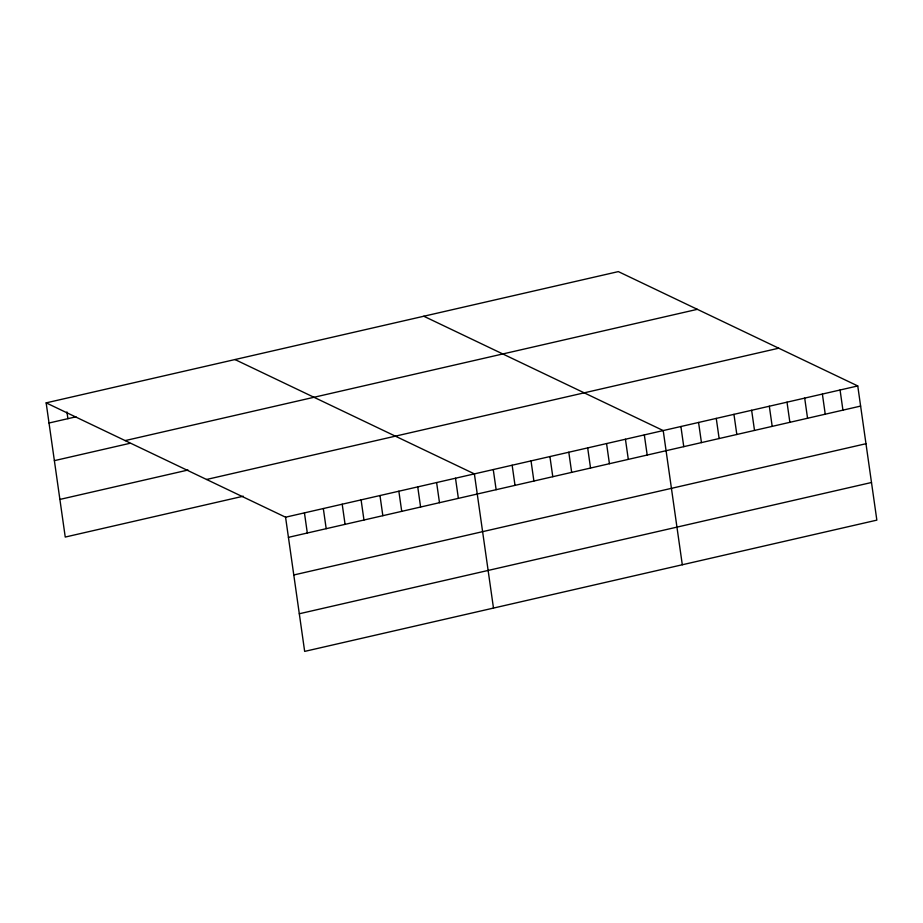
<?xml version="1.0" encoding="UTF-8"?>
<svg xmlns="http://www.w3.org/2000/svg" width="923" height="923" viewBox="0 0 923 923"><rect width="100%" height="100%" fill="white"/><g stroke="black" fill="none" stroke-linecap="round" stroke-linejoin="round"><path stroke-width="1.38" d="M46.15 402.866L618.341 271.604L857.755 385.941L876.85 520.134L304.659 651.396L285.565 517.203L46.15 402.866L65.245 537.059L243.28 496.216M49.011 423.011L75.986 416.815M125.159 440.594L697.35 309.332M54.376 460.646L129.901 443.317M59.891 499.424L188.027 470.026M206.556 479.475L778.747 348.202M285.565 517.203L857.755 385.941M288.426 537.348L860.617 406.085M293.779 574.983L865.97 443.721M299.306 613.76L871.497 482.498M423.795 316.231L663.21 430.568L682.305 564.761M234.973 359.543L474.387 473.891L493.482 608.084M840.068 390.002L842.93 410.135M822.381 394.052L825.243 414.196M804.694 398.113L807.556 418.257M787.007 402.174L789.869 422.307M769.321 406.224L772.193 426.368M751.634 410.285L754.506 430.43M733.947 414.335L736.819 434.479M716.26 418.396L719.132 438.54M698.573 422.457L701.445 442.602M680.897 426.507L683.758 446.651M644.323 434.906L647.196 455.039M625.436 439.233L628.309 459.377M606.561 443.559L609.422 463.704M587.674 447.897L590.547 468.042M568.799 452.224L571.66 472.368M549.912 456.562L552.785 476.706M531.025 460.889L533.898 481.033M512.15 465.227L515.011 485.36M493.263 469.553L496.136 489.698M455.501 478.218L458.373 498.362M436.614 482.556L439.486 502.689M417.738 486.883L420.6 507.027M398.851 491.209L401.724 511.354M379.976 495.547L382.837 515.692M361.089 499.874L363.962 520.018M342.202 504.212L345.075 524.356M323.327 508.538L326.188 528.683M304.44 512.876L307.313 533.009M66.941 411.958L67.898 418.673"/></g></svg>
